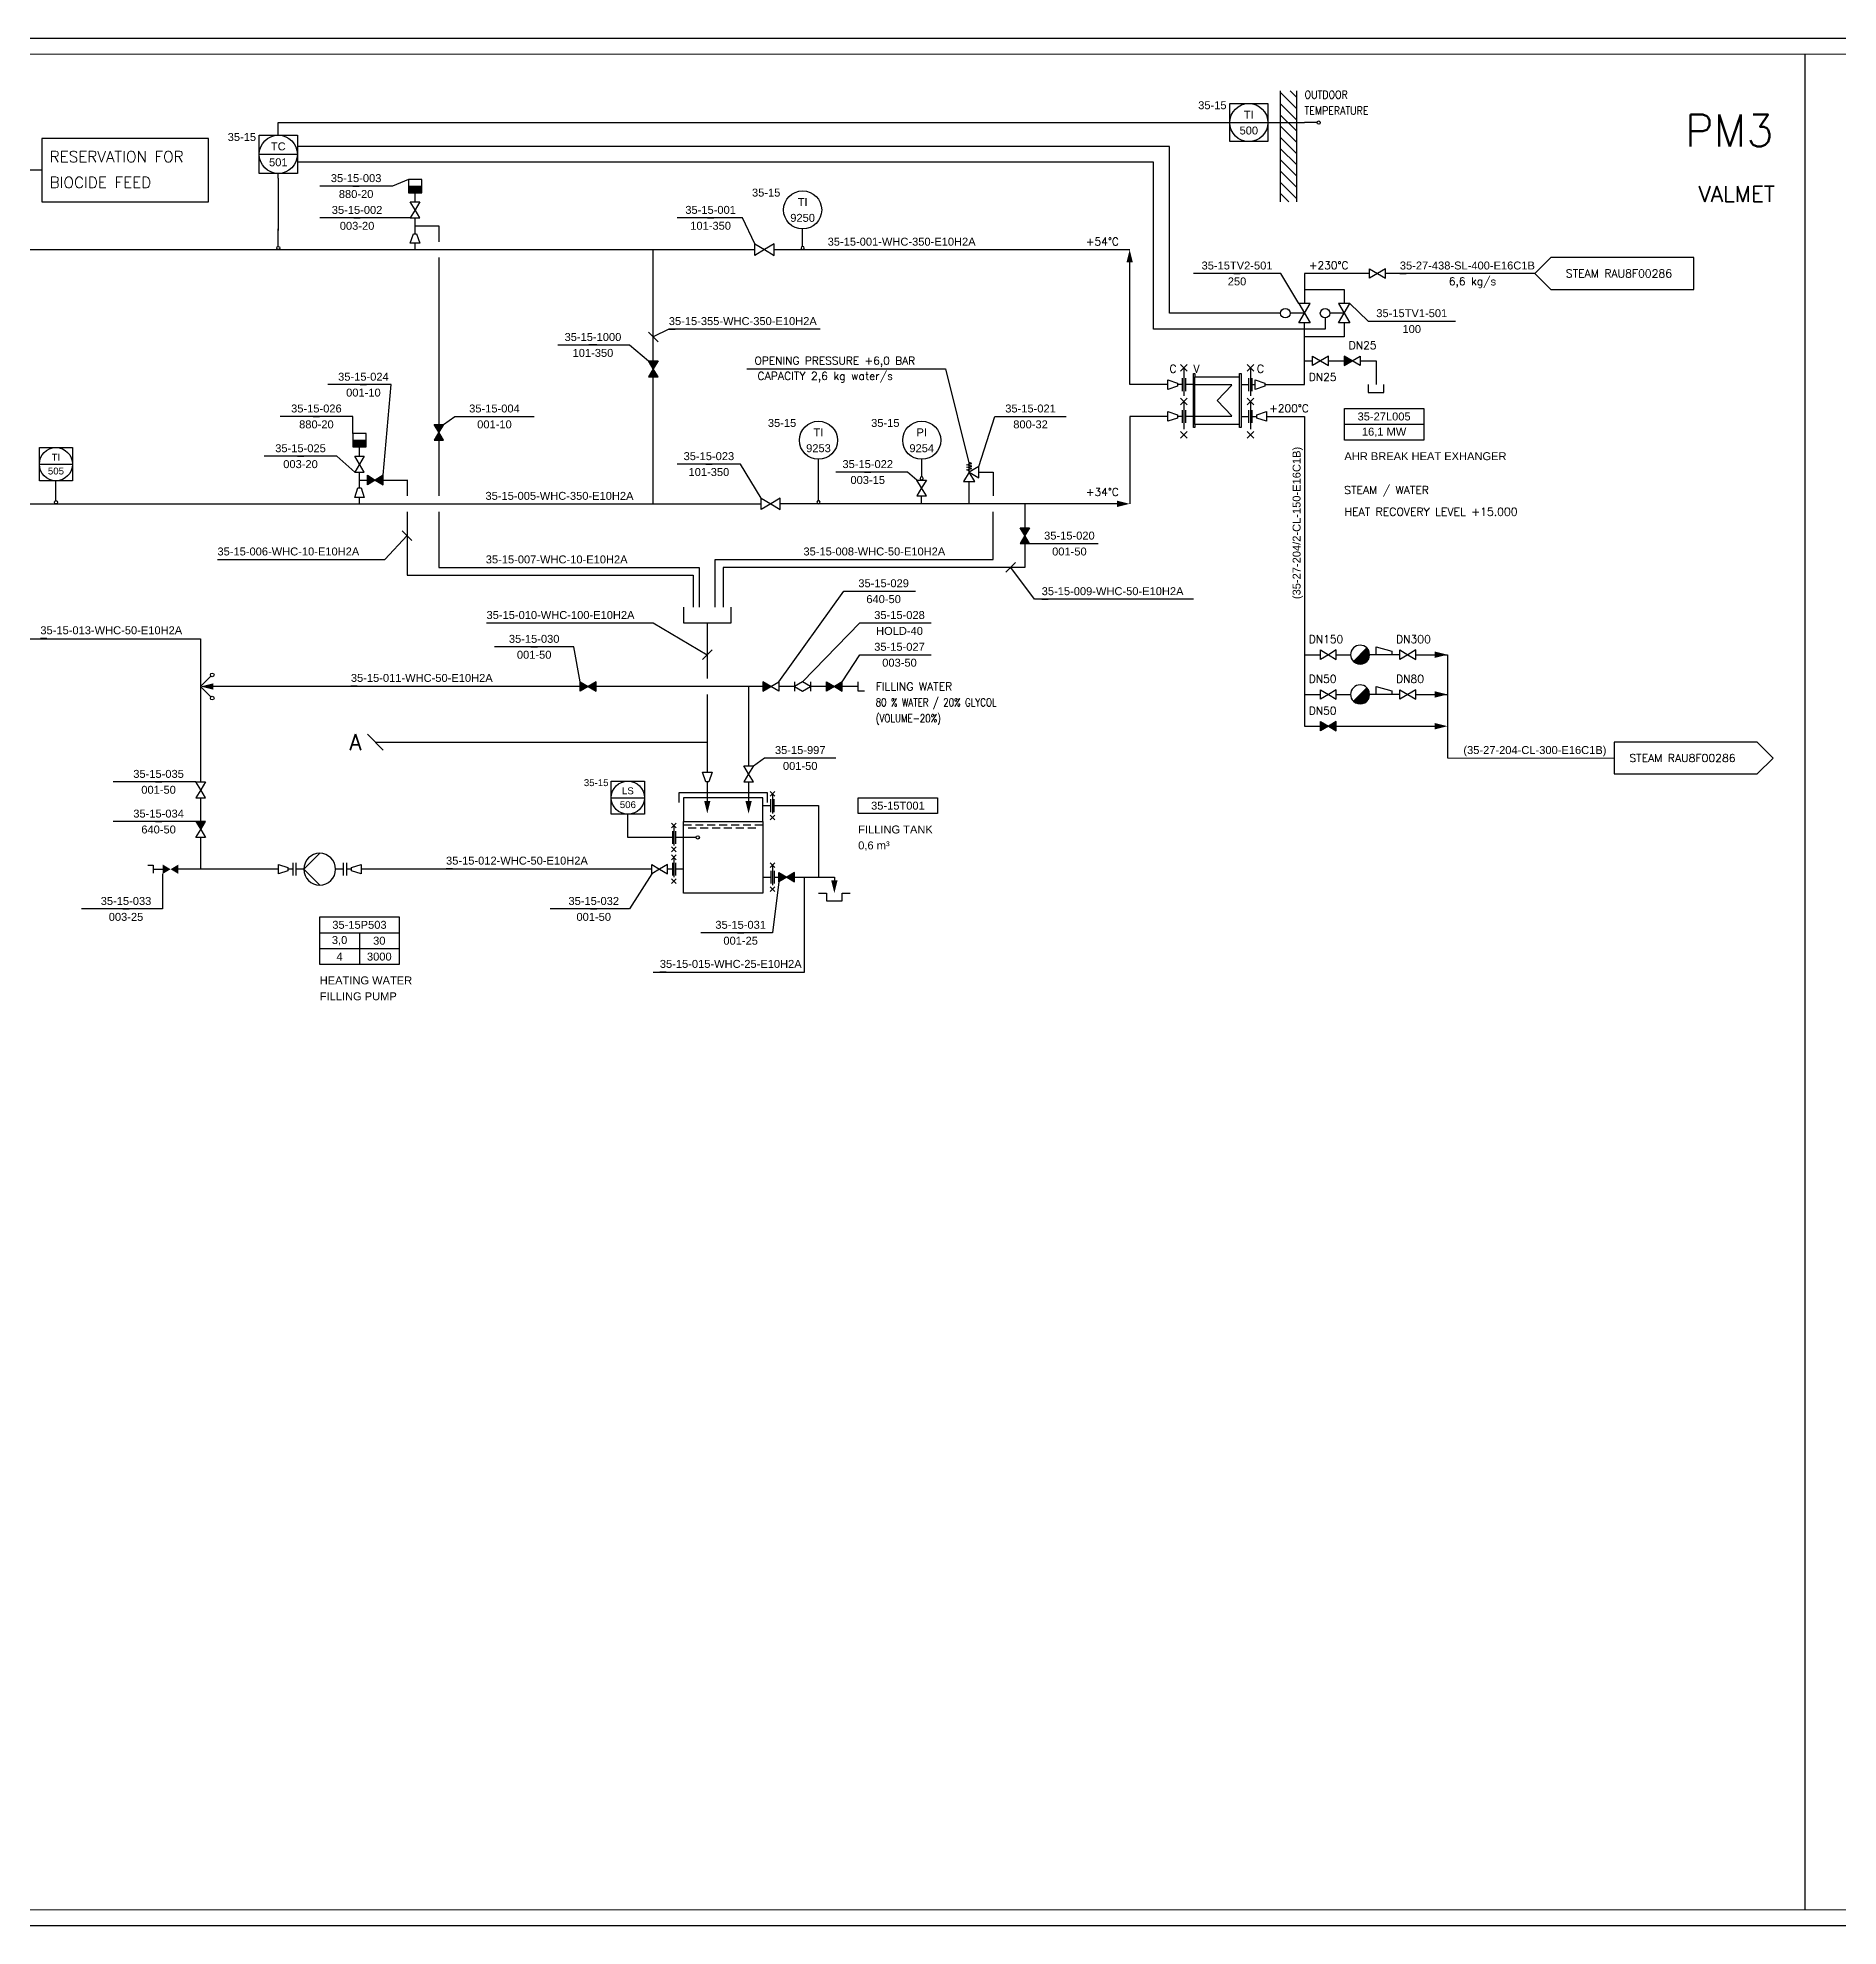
# Model space of a CAD drawing. Header units: millimetres. Extents: x 278 to 9444, y -5 to 599.
# Drawn here: x 8251 to 8818, y 0 to 594 of the extents above; entities that cross this region are included whole.
import ezdxf
from ezdxf.enums import TextEntityAlignment as Align

# ---------------------------------------------------------------- set-up
doc = ezdxf.new("R2010")
doc.units = ezdxf.units.MM
doc.header["$LTSCALE"] = 10
doc.header["$MEASUREMENT"] = 0
for name, pattern in [('CENTER', [2, 1.25, -0.25, 0.25, -0.25]), ('DASHDOT', [1, 0.5, -0.25, 0, -0.25]), ('DASHEDX2', [1.5, 1, -0.5])]:
    doc.linetypes.add(name, pattern=pattern)
for name, color, linetype in [('P-A-SHEET', 3, 'Continuous'), ('P-CHEM_PURE_WATER', 70, 'Continuous'), ('P-COND', 4, 'Continuous'), ('P-CVPOS', 7, 'Continuous'), ('P-DELIVERY_LIMIT', 1, 'DASHDOT'), ('P-EQUIPMENT_POS', 7, 'Continuous'), ('P-EQUIPMENTS', 7, 'Continuous'), ('P-FITTINGS', 7, 'Continuous'), ('P-HEATING_WATER', 3, 'Continuous'), ('P-INSTRPOS', 7, 'Continuous'), ('P-INSTRPOS_TEXTS', 7, 'Continuous'), ('P-INSTRU', 7, 'Continuous'), ('P-LINEPOS', 7, 'Continuous'), ('P-OTHER', 7, 'Continuous'), ('P-PUMP_POS', 7, 'Continuous'), ('P-PUMPS', 7, 'Continuous'), ('P-STEAM1', 6, 'Continuous'), ('P-SYMB', 7, 'Continuous'), ('P-TANK_POS', 7, 'Continuous'), ('P-TEXT', 7, 'Continuous'), ('P-VALVEPOS', 7, 'Continuous'), ('P-VENTS', 7, 'Continuous'), ('P-WARM_WATER', 221, 'Continuous')]:
    doc.layers.add(name, color=color, linetype=linetype)
doc.styles.add('ARIAL', font='arial.ttf')
doc.styles.add('ROMANS', font='ROMANS.SHX')

# ---------------------------------------------------------------- blocks, each defined once
blk = doc.blocks.new('PPI_0900A')
at = {"color": 0, "linetype": 'ByBlock'}
blk.add_line((-1, 0), (1, 0), dxfattribs=at)
blk = doc.blocks.new('PPI_1100A')
at = {"color": 0, "linetype": 'ByBlock'}
blk.add_line((0, 0), (2, 0), dxfattribs=at)
blk = doc.blocks.new('P7A1106')
at = {"color": 0, "linetype": 'ByBlock'}
for p, q in [((3, 1.8), (0, 0)), ((3, -1.8), (3, 1.8)), ((0, 0), (3, -1.8))]:
    blk.add_line(p, q, dxfattribs=at)
blk.add_lwpolyline([(-3, 1.8), (0, 0), (-3, -1.8)], close=True, dxfattribs=at)
blk.add_solid([(3, 1.8), (0, 0), (3, -1.8)], dxfattribs=at)
blk = doc.blocks.new('P7A1212')
at = {"color": 0, "linetype": 'ByBlock'}
for p, q in [((0, -1.5), (0, 1.5)), ((2, -1.5), (0, -1.5))]:
    blk.add_line(p, q, dxfattribs=at)
blk = doc.blocks.new('P7A1105')
at = {"color": 0, "linetype": 'ByBlock'}
for points in [[(-3, 1.8), (-3, -1.8), (0, 0)], [(0, 0), (3, 1.8), (3, -1.8)]]:
    blk.add_solid(points, dxfattribs=at)
blk = doc.blocks.new('P7A1100')
at = {"color": 0, "linetype": 'ByBlock'}
for points in [[(-3, -1.8), (-3, 1.8), (0, 0)], [(3, -1.8), (3, 1.8), (0, 0)]]:
    blk.add_lwpolyline(points, close=True, dxfattribs=at)
blk = doc.blocks.new('PPI_0700A-25')
at = {"color": 0, "linetype": 'ByBlock'}
for p, q in [((0, 0), (25, 0)), ((0, -5), (0, 0)), ((25, 0), (25, -5)), ((25, -5), (0, -5))]:
    blk.add_line(p, q, dxfattribs=at)
blk = doc.blocks.new('P7A1325')
at = {"color": 0, "linetype": 'ByBlock'}
for p, q in [((-9, -1.5), (-6, 1.5)), ((-9, 1.5), (-6, -1.5)), ((6, -1.5), (9, 1.5)), ((6, 1.5), (9, -1.5))]:
    blk.add_line(p, q, dxfattribs=at)
at = {"color": 0, "linetype": 'CENTER'}
blk.add_line((-7.5, 0), (7.5, 0), dxfattribs=at)
blk = doc.blocks.new('P7A1215')
at = {"color": 0, "linetype": 'ByBlock'}
for p, q in [((0, 2), (0, -2)), ((1, 2), (1, -2))]:
    blk.add_line(p, q, dxfattribs=at)
blk = doc.blocks.new('P7A0011')
at = {"color": 0, "linetype": 'ByBlock'}
for p, q in [((-7, 7.5), (-7, -7.5)), ((7, 7.5), (7, -7.5)), ((4.62, 5), (-7.5, 5)), ((0, 0), (4.62, 4.84)), ((4.62, -4.84), (0, 0)), ((-7.5, -5), (4.62, -5))]:
    blk.add_line(p, q, dxfattribs=at)
blk.add_lwpolyline([(7.5, -8.5), (7.5, 8.5), (7, 8.5), (7, 7.5), (-7, 7.5), (-7, 8.5), (-7.5, 8.5), (-7.5, -8.5), (-7, -8.5), (-7, -7.5), (7, -7.5), (7, -8.5)], close=True, dxfattribs=at)
blk = doc.blocks.new('P7A0111')
at = {"color": 0, "linetype": 'ByBlock'}
for p, q in [((25, 30), (0, 30)), ((0, 30), (0, 22.5)), ((25, 22.5), (25, 30)), ((0, 22.5), (25, 22.5)), ((0, 0), (0, 22.5)), ((25, 22.5), (25, 0)), ((25, 0), (0, 0))]:
    blk.add_line(p, q, dxfattribs=at)
at = {"color": 0, "linetype": 'DASHEDX2', "ltscale": 0.25}
for points in [[(0, 21.5), (25, 21.5)], [(1.5, 20.5), (23.5, 20.5)]]:
    blk.add_lwpolyline(points, dxfattribs=at)
blk = doc.blocks.new('P7A1214')
at = {"color": 0, "linetype": 'ByBlock'}
for p, q in [((-1, 2), (-1, -2)), ((0, 2), (0, -2))]:
    blk.add_line(p, q, dxfattribs=at)
blk = doc.blocks.new('PR2204B')
h = blk.add_hatch(color=0)
h.paths.add_polyline_path([(-3, -1.8), (-3, 1.8), (0, 0)])
h.paths.add_polyline_path([(3, -1.8), (3, 1.8), (0, 0)])
at = {"color": 0, "linetype": 'ByBlock'}
for points in [[(-3, -1.8), (-3, 1.8), (0, 0)], [(3, -1.8), (3, 1.8), (0, 0)]]:
    blk.add_lwpolyline(points, close=True, dxfattribs=at)
blk = doc.blocks.new('P7A1333')
at = {"color": 0, "linetype": 'ByBlock'}
for p, q in [((-5, 0), (-2.5, 0)), ((-2.5, 0), (-2.5, -2.5)), ((2.5, -2.5), (2.5, 0)), ((2.5, 0), (5, 0)), ((-2.5, -2.5), (2.5, -2.5))]:
    blk.add_line(p, q, dxfattribs=at)
blk = doc.blocks.new('P7A1305')
at = {"color": 0, "linetype": 'ByBlock'}
blk.add_solid([(-4, -1), (-4, 1), (0, 0)], dxfattribs=at)
blk = doc.blocks.new('P7A1210')
at = {"color": 0, "linetype": 'ByBlock'}
blk.add_lwpolyline([(-3, 1.5), (-3, -1.5), (0, -0.5), (0, 0.5)], close=True, dxfattribs=at)
blk = doc.blocks.new('P7A0200')
at = {"color": 0, "linetype": 'ByBlock'}
for p, q in [((0, 5), (5, 0)), ((5, 0), (0, -5))]:
    blk.add_line(p, q, dxfattribs=at)
blk.add_lwpolyline([(0, -5, 1), (0, 5, 1)], format="xyb", close=True, dxfattribs=at)
blk = doc.blocks.new('PR22095')
h = blk.add_hatch(color=0)
h.paths.add_polyline_path([(-3, -1.8), (-3, 1.8), (0, 0)])
h.paths.add_polyline_path([(3, -1.8), (3, 1.8), (0, 0)])
at = {"color": 0, "linetype": 'ByBlock'}
for points in [[(-3, -1.8), (-3, 1.8), (0, 0)], [(3, -1.8), (3, 1.8), (0, 0)]]:
    blk.add_lwpolyline(points, close=True, dxfattribs=at)
blk = doc.blocks.new('P7A1188')
at = {"color": 0, "linetype": 'ByBlock'}
for p, q in [((-3, 1.8), (-3, -1.8)), ((3, 1.8), (3, -1.8))]:
    blk.add_line(p, q, dxfattribs=at)
blk.add_lwpolyline([(0, -1.8), (3, 0), (0, 1.8), (-3, 0)], close=True, dxfattribs=at)
blk = doc.blocks.new('PR220E7')
h = blk.add_hatch(color=0)
h.paths.add_polyline_path([(-3, -1.8), (-3, 1.8), (0, 0)])
h.paths.add_polyline_path([(3, -1.8), (3, 1.8), (0, 0)])
at = {"color": 0, "linetype": 'ByBlock'}
for points in [[(-3, -1.8), (-3, 1.8), (0, 0)], [(3, -1.8), (3, 1.8), (0, 0)]]:
    blk.add_lwpolyline(points, close=True, dxfattribs=at)
blk = doc.blocks.new('P7A1330')
at = {"color": 0, "linetype": 'ByBlock'}
for q in [(-3.25, 3.25), (3.25, 3.25)]:
    blk.add_line((0, 0), q, dxfattribs=at)
for centre, start, end in [((-3.66, 3.66), 90, 270), ((-3.66, 3.66), 270, 90), ((3.66, 3.66), 90, 270), ((3.66, 3.66), 270, 90)]:
    blk.add_arc(centre, 0.575, start, end, dxfattribs=at)
blk = doc.blocks.new('PPI_1200A')
at = {"color": 0, "linetype": 'ByBlock'}
blk.add_circle((0, 0), 6, dxfattribs=at)
blk = doc.blocks.new('PRO04AC')
h = blk.add_hatch(color=0)
h.paths.add_polyline_path([(-3, -1.8), (-3, 1.8), (0, 0)])
h.paths.add_polyline_path([(3, -1.8), (3, 1.8), (0, 0)])
at = {"color": 0, "linetype": 'ByBlock'}
for points in [[(-3, -1.8), (-3, 1.8), (0, 0)], [(3, -1.8), (3, 1.8), (0, 0)]]:
    blk.add_lwpolyline(points, close=True, dxfattribs=at)
blk = doc.blocks.new('P7A1208')
at = {"color": 0, "linetype": 'ByBlock'}
for p, q in [((-3, 0), (-3, -3)), ((3, -3), (3, 0)), ((-3, -3), (3, -3))]:
    blk.add_line(p, q, dxfattribs=at)
blk.add_lwpolyline([(3, 3), (-3, 3), (-3, 0), (3, 0)], close=True, dxfattribs=at)
blk.add_solid([(-3, 0), (3, 0), (-3, -3), (3, -3)], dxfattribs=at)
blk = doc.blocks.new('PR10FF9')
h = blk.add_hatch(color=0)
h.paths.add_polyline_path([(-3, -1.8), (-3, 1.8), (0, 0)])
h.paths.add_polyline_path([(3, -1.8), (3, 1.8), (0, 0)])
at = {"color": 0, "linetype": 'ByBlock'}
for points in [[(-3, -1.8), (-3, 1.8), (0, 0)], [(3, -1.8), (3, 1.8), (0, 0)]]:
    blk.add_lwpolyline(points, close=True, dxfattribs=at)
blk = doc.blocks.new('PPI_1204A')
at = {"color": 0, "linetype": 'ByBlock'}
for p, q in [((-6, -6), (-6, 6)), ((-6, 6), (6, 6)), ((6, 6), (6, -6)), ((-6, 0), (6, 0)), ((6, -6), (-6, -6))]:
    blk.add_line(p, q, dxfattribs=at)
blk.add_circle((0, 0), 6, dxfattribs=at)
blk = doc.blocks.new('P7A1341')
at = {"color": 0, "linetype": 'ByBlock'}
for p, q in [((-17.5, 5), (17.5, 5)), ((-17.5, 2.97), (-15.47, 5)), ((17.5, 0), (-17.5, 0)), ((-16.94, 0), (-11.94, 5)), ((-13.4, 0), (-8.4, 5)), ((-9.87, 0), (-4.87, 5)), ((-6.33, 0), (-1.33, 5)), ((-2.79, 0), (2.21, 5)), ((0.74, 0), (5.74, 5)), ((4.28, 0), (9.28, 5)), ((7.81, 0), (12.81, 5)), ((11.35, 0), (16.35, 5)), ((14.88, 0), (17.5, 2.62))]:
    blk.add_line(p, q, dxfattribs=at)
blk = doc.blocks.new('PR1B57A')
h = blk.add_hatch(color=0)
h.paths.add_polyline_path([(-3, -1.8), (-3, 1.8), (0, 0)])
h.paths.add_polyline_path([(3, -1.8), (3, 1.8), (0, 0)])
at = {"color": 0, "linetype": 'ByBlock'}
for points in [[(-3, -1.8), (-3, 1.8), (0, 0)], [(3, -1.8), (3, 1.8), (0, 0)]]:
    blk.add_lwpolyline(points, close=True, dxfattribs=at)
blk = doc.blocks.new('PPI_0400A-25')
at = {"color": 0, "linetype": 'ByBlock'}
for p, q in [((0, 0), (25, 0)), ((0, -5), (0, 0)), ((25, 0), (25, -5)), ((25, -5), (0, -5)), ((0, -10), (0, -5)), ((25, -5), (25, -10)), ((25, -10), (0, -10))]:
    blk.add_line(p, q, dxfattribs=at)
blk = doc.blocks.new('P7A1A16')
at = {"color": 0, "linetype": 'ByBlock'}
for p, q in [((-0.8, 2.3), (0.8, 2.7)), ((0.8, 1.9), (-0.8, 2.3)), ((-0.8, 1.5), (0.8, 1.9)), ((0.8, 1.1), (-0.8, 1.5)), ((-0.8, 0.7), (0.8, 1.1)), ((0, 0.4), (-0.8, 0.7)), ((0, 0), (0, 3)), ((0.8, 2.7), (0, 3))]:
    blk.add_line(p, q, dxfattribs=at)
for points in [[(0, 0), (3, -1.8), (3, 1.8)], [(-1.8, -3), (1.8, -3), (0, 0)]]:
    blk.add_lwpolyline(points, close=True, dxfattribs=at)
blk = doc.blocks.new('CV1B2FB')
at = {"color": 0, "linetype": 'Continuous'}
blk.add_lwpolyline([(-1.5, 6, -1), (1.5, 6, -1), (-1.5, 6)], format="xyb", close=True, dxfattribs=at)
at = {"color": 0, "linetype": 'ByBlock'}
for points in [[(-3, -1.8), (-3, 1.8), (0, 0)], [(3, -1.8), (3, 1.8), (0, 0)]]:
    blk.add_lwpolyline(points, close=True, dxfattribs=at)
at = {"color": 0, "linetype": 'Continuous'}
blk.add_lwpolyline([(0, 0), (0, 4.5)], dxfattribs=at)
blk = doc.blocks.new('PPL-3-V-10-K-45')
at = {"color": 0, "linetype": 'ByBlock'}
blk.add_lwpolyline([(-50, 5), (-5, 5), (0, 0), (-5, -5), (-50, -5)], close=True, dxfattribs=at)
blk = doc.blocks.new('PPL-3-O-10-A-45')
at = {"color": 0, "linetype": 'ByBlock'}
blk.add_lwpolyline([(0, -5), (-45, -5), (-50, 0), (-45, 5), (0, 5)], close=True, dxfattribs=at)
blk = doc.blocks.new('PPI_1000A')
at = {"color": 0, "linetype": 'ByBlock'}
blk.add_line((-1, 0), (1, 0), dxfattribs=at)
blk = doc.blocks.new('P7A1207')
at = {"linetype": 'Continuous'}
h = blk.add_hatch(color=0, dxfattribs=at)
edge = h.paths.add_edge_path()
edge.add_arc((0, 0), 3, 225, 405)
edge.add_line((2.12, 2.12), (-2.12, -2.12))
at = {"color": 0, "linetype": 'Continuous'}
blk.add_lwpolyline([(-2.12, -2.12, 1), (2.12, 2.12)], format="xyb", close=True, dxfattribs=at)
at = {"color": 0, "linetype": 'ByBlock'}
blk.add_arc((0, 0), 3, 45, 225, dxfattribs=at)
blk = doc.blocks.new('PRR8616')
h = blk.add_hatch(color=0)
h.dxf.hatch_style = 1
h.paths.add_polyline_path([(-3, -1.8), (-3, 1.8), (0, 0)])
h.paths.add_polyline_path([(3, -1.8), (3, 1.8), (0, 0)])
at = {"layer": 'P-VENTS', "color": 0, "linetype": 'Continuous'}
for points in [[(-3, -1.8), (-3, 1.8), (0, 0)], [(3, -1.8), (3, 1.8), (0, 0)]]:
    blk.add_lwpolyline(points, close=True, dxfattribs=at)
blk = doc.blocks.new('PPI_0101B')
at = {"color": 0, "linetype": 'ByBlock'}
blk.add_line((0, 1), (0, 5), dxfattribs=at)
blk.add_circle((0, 0.5), 0.5, dxfattribs=at)
blk = doc.blocks.new('PPI_0521A-25')
at = {"color": 0, "linetype": 'ByBlock'}
for p, q in [((0, 0), (25, 0)), ((0, -15), (0, 0)), ((25, 0), (25, -15)), ((0, -5), (25, -5)), ((12.5, -5), (12.5, -15)), ((0, -10), (25, -10)), ((25, -15), (0, -15))]:
    blk.add_line(p, q, dxfattribs=at)
blk = doc.blocks.new('P7A1304')
at = {"color": 0, "linetype": 'ByBlock'}
blk.add_line((1.5, 1.5), (-1.5, -1.5), dxfattribs=at)

msp = doc.modelspace()

# ---------------------------------------------------------------- linework, layer by layer
at = {"layer": 'P-A-SHEET', "color": 7, "const_width": 0.35}
for points in [[(282.5, 0), (9438.5, 0), (9438.5, 594), (282.5, 594)], [(287.5, 5), (9433.5, 5), (9433.5, 589), (287.5, 589)]]:
    msp.add_lwpolyline(points, close=True, dxfattribs=at)
at = {"layer": 'P-CHEM_PURE_WATER'}
for points in [[(8422, 390), (8306.5, 390)], [(8479.5, 390), (8427, 390)], [(8489.5, 390), (8484.5, 390)], [(8499.5, 390), (8494.5, 390)], [(8509.5, 390), (8504.5, 390)]]:
    msp.add_lwpolyline(points, dxfattribs=at)
at = {"layer": 'P-COND'}
for points in [[(8630, 475), (8632.5, 475)], [(8633.5, 475), (8635, 475)], [(8638, 475), (8650, 475), (8650, 377.5)], [(8650, 400), (8655, 400)], [(8660, 400), (8664.5, 400)], [(8680, 400), (8670.5, 400)], [(8685, 400), (8695, 400)], [(8695, 400), (8695, 367.5)], [(8650, 387.5), (8655, 387.5)], [(8660, 387.5), (8664.5, 387.5)], [(8680, 387.5), (8670.5, 387.5)], [(8685, 387.5), (8695, 387.5)], [(8650, 377.5), (8655, 377.5)], [(8660, 377.5), (8692.5, 377.5)], [(8695, 367.5), (8747.5, 367.49)]]:
    msp.add_lwpolyline(points, dxfattribs=at)
at = {"layer": 'P-CVPOS', "elevation": 0}
for points in [[(8648.16, 510.49), (8642.5, 520), (8615, 520)], [(8664.26, 510.49), (8670, 505), (8697.5, 505)]]:
    msp.add_lwpolyline(points, dxfattribs=at)
at = {"layer": 'P-HEATING_WATER'}
for points in [[(8252.5, 552.5), (8240, 552.5), (8240, 542.5)], [(8370, 542.49), (8370, 545.39)], [(8370, 532.49), (8370, 537.49)], [(8370, 534.99), (8377.5, 535), (8377.5, 530)], [(8370, 527.49), (8370, 529.49)], [(8199.46, 527.49), (8477, 527.5)], [(8377.5, 525), (8377.5, 472.5)], [(8445, 492.5), (8445, 527.5)], [(8483, 527.5), (8594.96, 527.49)], [(8595, 527.49), (8595, 527.49)], [(8607, 485), (8595, 485), (8595, 523.49)], [(8445, 447.5), (8445, 487.5)], [(8611.5, 485), (8610, 485)], [(8615, 485), (8612.5, 485)], [(8607, 475), (8595, 475), (8595, 447.49)], [(8611.5, 475), (8610, 475)], [(8615, 475), (8612.5, 475)], [(8352.5, 462.49), (8352.5, 465.39)], [(8377.5, 467.5), (8377.5, 450)], [(8352.5, 454.99), (8352.5, 457.49)], [(8352.5, 454.99), (8355, 454.99)], [(8352.5, 452.5), (8352.5, 454.99)], [(8360, 454.99), (8367.5, 454.99)], [(8367.5, 455), (8367.5, 449.99)], [(8544.46, 447.49), (8544.46, 454.49)], [(8547.46, 457.49), (8551.96, 457.49), (8551.96, 449.99)], [(7957.5, 357.5), (7995, 357.5), (7995, 447.5), (8087, 447.5), (7994.96, 447.49), (8478.96, 447.49)], [(8352.5, 447.49), (8352.5, 449.5)], [(8519.46, 447.49), (8484.96, 447.49)], [(8590.96, 447.49), (8519.46, 447.49)], [(8529.46, 447.49), (8529.46, 449.99)], [(8561.96, 447.49), (8561.96, 439.99)], [(8235, 444.99), (8235, 405), (8302.5, 405), (8302.5, 360)], [(8367.5, 444.99), (8367.5, 425), (8457.5, 425), (8457.5, 415)], [(8464.5, 415), (8464.5, 430), (8552, 430), (8552, 445)], [(8561.96, 434.99), (8561.96, 427.49), (8466.96, 427.49), (8466.96, 414.99)], [(8462, 410), (8462, 405), (8462, 405), (8462, 392.5)], [(8462, 387.5), (8462, 363)], [(8475, 390), (8475, 365)], [(8357.5, 372.5), (8462, 372.5)], [(8462, 360), (8462, 354)], [(8475, 360), (8475, 354)], [(8302.54, 347.5), (8302.54, 355)], [(8479.5, 352.5), (8482, 352.5)], [(8483, 352.5), (8497, 352.5), (8497, 330)], [(8327, 332.5), (8302.54, 332.5), (8302.54, 342.5)], [(8287.54, 332.5), (8290.54, 332.5)], [(8302.54, 332.5), (8295.54, 332.5)], [(8331.5, 332.5), (8330, 332.5)], [(8335, 332.5), (8332.5, 332.5)], [(8347.5, 332.5), (8345, 332.5)], [(8350, 332.5), (8348.5, 332.5)], [(8444.5, 332.5), (8353, 332.5)], [(8451, 332.5), (8449.5, 332.5)], [(8454.5, 332.5), (8452, 332.5)], [(8479.5, 330), (8482, 330)], [(8483, 330), (8484.5, 330)], [(8489.5, 330), (8502, 330)], [(8502, 330), (8502, 329)]]:
    msp.add_lwpolyline(points, dxfattribs=at)
at = {"layer": 'P-HEATING_WATER', "elevation": 0}
msp.add_lwpolyline([(8377.5, 445), (8377.5, 427.49), (8459.46, 427.49), (8459.46, 414.99)], dxfattribs=at)
at = {"layer": 'P-HEATING_WATER', "color": 7, "elevation": 0}
msp.add_lwpolyline([(8454.46, 414.99), (8454.46, 409.99), (8469.46, 409.99), (8469.46, 414.99)], dxfattribs=at)
at = {"layer": 'P-INSTRPOS', "elevation": 0}
msp.add_lwpolyline([(8326.96, 563.49), (8326.96, 567.5), (8332.96, 567.49)], dxfattribs=at)
at = {"layer": 'P-INSTRU'}
for points in [[(8332.96, 567.49), (8626.46, 567.49)], [(8638.46, 567.49), (8649.96, 567.49)], [(8642.46, 507.49), (8607.46, 507.49), (8607.46, 559.99), (8332.96, 559.99)], [(8656.46, 502.5), (8655, 502.5), (8602.5, 502.5), (8602.5, 555), (8332.96, 555)], [(8492, 532.5), (8492, 534)], [(8497, 452.5), (8497, 461.5)], [(8529.5, 460), (8529.5, 461.5)], [(8451, 342.5), (8437, 342.5), (8437, 349.78)], [(8454.5, 342.5), (8452, 342.5)]]:
    msp.add_lwpolyline(points, dxfattribs=at)
at = {"layer": 'P-INSTRU', "elevation": 0}
for points in [[(8326.96, 549.99), (8326.96, 551.49)], [(8326.96, 549.99), (8326.96, 533.49)], [(8326.96, 532.49), (8326.96, 533.99)], [(8256.96, 449.99), (8256.96, 454.77)]]:
    msp.add_lwpolyline(points, dxfattribs=at)
at = {"layer": 'P-LINEPOS'}
msp.add_lwpolyline([(8492.5, 330), (8492.5, 300), (8445, 300)], dxfattribs=at)
at = {"layer": 'P-OTHER'}
for p, q in [((8807.5, 589), (8807.5, 5)), ((8360, 370), (8355, 375))]:
    msp.add_line(p, q, dxfattribs=at)
msp.add_lwpolyline([(8305, 562.5), (8252.5, 562.5), (8252.5, 542.5), (8305, 542.5)], close=True, dxfattribs=at)
at = {"layer": 'P-OTHER', "elevation": 0}
msp.add_lwpolyline([(8656.46, 505.99), (8656.46, 502.5)], dxfattribs=at)
at = {"layer": 'P-OTHER'}
for points in [[(8497.5, 502.5), (8449.88, 502.5), (8445, 500)], [(8415, 497.5), (8437.5, 497.5), (8443.5, 492.5)], [(8670, 485), (8670, 482.5), (8675, 482.5), (8675, 485)], [(8308.04, 430), (8360.54, 430), (8367.5, 437.5)], [(8615, 417.5), (8565, 417.5), (8557.5, 427.49), (8557.5, 427.49)], [(8392.5, 410), (8445, 410), (8462, 400)], [(8672.5, 400), (8672.5, 402.5), (8677.5, 401.14), (8677.5, 400)], [(8672.5, 387.5), (8672.5, 390), (8677.5, 388.64), (8677.5, 387.5)], [(8481, 353.5), (8481, 356.5), (8453, 356.5), (8453, 353.5)]]:
    msp.add_lwpolyline(points, dxfattribs=at)
at = {"layer": 'P-STEAM1'}
for points in [[(8670.5, 519.99), (8650, 519.99), (8650, 510.49)], [(8722.5, 519.99), (8675.5, 519.99)], [(8650, 515), (8662.5, 515), (8662.5, 510.49)], [(8637.5, 485), (8650, 485), (8650, 490.99), (8649.96, 504.49)], [(8662.5, 504.49), (8662.5, 500), (8650, 500)], [(8650, 492.5), (8652.5, 492.5)], [(8657.5, 492.5), (8662.5, 492.5), (8665, 492.5)], [(8667.5, 492.5), (8672.5, 492.5), (8672.5, 485)], [(8633.5, 485), (8634.5, 485)]]:
    msp.add_lwpolyline(points, dxfattribs=at)
at = {"layer": 'P-SYMB', "elevation": 0}
msp.add_lwpolyline([(8474.46, 489.99), (8536.96, 489.99), (8544.46, 460)], dxfattribs=at)
at = {"layer": 'P-VALVEPOS'}
for points in [[(8367.9, 549.59), (8362.9, 547.5), (8340, 547.5)], [(8368.5, 537.49), (8340, 537.49)], [(8477, 529.3), (8473.04, 537.51), (8452.5, 537.5)], [(8427.25, 497.5), (8424.75, 497.5)], [(8360, 456.49), (8362.5, 485), (8342.5, 485)], [(8350.4, 469.59), (8350.4, 475), (8327.5, 475)], [(8379, 472.5), (8382.5, 475), (8407.5, 475)], [(8351, 457.49), (8345.4, 462.49), (8322.5, 462.49)], [(8484.5, 391.5), (8505, 420), (8527.5, 420)], [(8492, 391.5), (8510, 410), (8532.5, 410)], [(8422, 391.5), (8420, 402.5), (8395, 402.5)], [(8504.5, 391.5), (8510, 400), (8532.5, 400)], [(8476.5, 365), (8480, 367.5), (8502.5, 367.5)], [(8444.5, 331), (8437.5, 320), (8412.5, 320)], [(8484.5, 328.5), (8482.5, 312.5), (8460, 312.5)]]:
    msp.add_lwpolyline(points, dxfattribs=at)
at = {"layer": 'P-VALVEPOS', "elevation": 0}
for points in [[(8547.46, 459.29), (8552.5, 475), (8575, 475)], [(8478.96, 449.29), (8472.5, 460), (8452.5, 460)], [(8527.96, 454.99), (8525, 457.5), (8502.5, 457.5)], [(8563.46, 434.99), (8585, 435)], [(8301.04, 360), (8275, 360)], [(8301.04, 347.5), (8275, 347.5)], [(8290.54, 331), (8290.54, 320), (8265, 320)]]:
    msp.add_lwpolyline(points, dxfattribs=at)
at = {"layer": 'P-WARM_WATER'}
msp.add_lwpolyline([(8630, 485), (8632.5, 485)], dxfattribs=at)

# ---------------------------------------------------------------- block references
at = {"layer": 'P-CVPOS', "color": 140}
for p in [(8628.75, 520), (8683.75, 505)]:
    msp.add_blockref('PPI_1000A', p, dxfattribs=at)
at = {"layer": 'P-DELIVERY_LIMIT'}
for p, xscale, yscale, zscale, rotation in [((8612, 485), -0.6999999999998181, 0.6999999999998181, 0.6999999999998181, 89.99999999999999), ((8633, 485), 0.6999999999998181, 0.6999999999998181, 0.6999999999998181, 270), ((8612, 474.5), -0.6999999999998181, 0.6999999999998181, 0.6999999999998181, 89.99999999999999), ((8633, 474.5), 0.6999999999998181, 0.6999999999998181, 0.6999999999998181, 270), ((8482.5, 352.5), -0.5, 0.5, 0.5, 89.99999999999999), ((8451.5, 342.5), -0.5, 0.5, 0.5, 89.99999999999999), ((8451.5, 332.5), -0.5, 0.5, 0.5, 89.99999999999999), ((8482.5, 330), -0.5, 0.5, 0.5, 89.99999999999999)]:
    msp.add_blockref('P7A1325', p, dxfattribs=dict(at, xscale=xscale, yscale=yscale, zscale=zscale, rotation=rotation))
at = {"layer": 'P-EQUIPMENT_POS', "color": 140}
msp.add_blockref('PPI_0400A-25', (8662.54, 477.49, 0), dxfattribs=at)
at = {"layer": 'P-EQUIPMENTS', "xscale": -1, "rotation": 180}
msp.add_blockref('P7A0011', (8622.5, 480), dxfattribs=at)
at = {"layer": 'P-EQUIPMENTS'}
msp.add_blockref('P7A0111', (8454.5, 325), dxfattribs=at)
at = {"layer": 'P-FITTINGS', "xscale": -1}
for p, rotation in [((8370, 532.49), 270), ((8610, 485), 180), ((8637.5, 485), 180), ((8610, 475), 180), ((8352.5, 452.5), 270)]:
    msp.add_blockref('P7A1210', p, dxfattribs=dict(at, rotation=rotation))
msp.add_blockref('P7A1210', (8635, 475), dxfattribs=at)
at = {"layer": 'P-FITTINGS'}
for p in [(8667.5, 400), (8667.5, 387.5)]:
    msp.add_blockref('P7A1207', p, dxfattribs=at)
at = {"layer": 'P-INSTRPOS', "color": 140}
for name, p in [('PPI_1204A', (8632.46, 567.49, 0)), ('PPI_1204A', (8326.96, 557.49, 0)), ('PPI_1200A', (8492, 540)), ('PPI_1200A', (8497, 467.5)), ('PPI_1200A', (8529.5, 467.5))]:
    msp.add_blockref(name, p, dxfattribs=at)
at = {"layer": 'P-INSTRPOS', "color": 140, "xscale": 0.87, "yscale": 0.87, "zscale": 0.87}
for p in [(8256.96, 459.99, 0), (8437, 355)]:
    msp.add_blockref('PPI_1204A', p, dxfattribs=at)
at = {"layer": 'P-INSTRU', "color": 140, "rotation": 90.00000000000001}
for p in [(8654.96, 567.49, 0), (8459.5, 342.5)]:
    msp.add_blockref('PPI_0101B', p, dxfattribs=at)
at = {"layer": 'P-INSTRU', "color": 140}
for p in [(8326.96, 527.49, 0), (8256.96, 447.49, 0)]:
    msp.add_blockref('PPI_0101B', p, dxfattribs=at)
at = {"layer": 'P-INSTRU', "color": 140, "xscale": -1}
for p in [(8492, 527.5), (8529.5, 455), (8497, 447.5)]:
    msp.add_blockref('PPI_0101B', p, dxfattribs=at)
at = {"layer": 'P-LINEPOS', "color": 140}
for p in [(8499.88, 527.5), (8680, 520), (8449.88, 502.5), (8392.18, 447.5), (8307.8, 430), (8492.26, 430), (8392.26, 427.5), (8567.26, 417.5), (8252.06, 405.2), (8392.5, 410), (8349.8, 390.2), (8379.76, 332.7), (8447.06, 300.2)]:
    msp.add_blockref('PPI_1100A', p, dxfattribs=at)
at = {"layer": 'P-PUMP_POS', "color": 140}
msp.add_blockref('PPI_0521A-25', (8340, 317.5), dxfattribs=at)
at = {"layer": 'P-PUMPS', "rotation": 180}
msp.add_blockref('P7A0200', (8340, 332.5), dxfattribs=at)
at = {"layer": 'P-SYMB'}
for name, p, rotation in [('P7A1341', (8642.46, 559.99, 0), 270), ('P7A1305', (8594.96, 527.49, 0), 90.00000000000001), ('P7A1304', (8445, 500), 270), ('P7A1304', (8367.5, 437.5), 270), ('P7A1305', (8462, 350), 270), ('P7A1305', (8475, 350), 270), ('P7A1214', (8482, 352.5), 180), ('P7A1305', (8502, 325), 270)]:
    msp.add_blockref(name, p, dxfattribs=dict(at, rotation=rotation))
at = {"layer": 'P-SYMB', "xscale": 0.6999999999998181, "yscale": 0.6999999999998181, "zscale": 0.6999999999998181}
for p in [(8370, 547.49), (8352.5, 467.49)]:
    msp.add_blockref('P7A1208', p, dxfattribs=at)
at = {"layer": 'P-SYMB', "xscale": -1}
for name, p in [('PPL-3-V-10-K-45', (8722.5, 519.99)), ('P7A1215', (8612.5, 485)), ('P7A1215', (8612.5, 475)), ('P7A1305', (8302.5, 390)), ('PPL-3-O-10-A-45', (8747.5, 367.49)), ('P7A1215', (8332.5, 332.5)), ('P7A1210', (8350, 332.5))]:
    msp.add_blockref(name, p, dxfattribs=at)
for name, p, rotation in [('P7A1215', (8632.5, 485), 180), ('P7A1215', (8632.5, 475), 180), ('P7A1330', (8302.5, 390), 270), ('P7A1210', (8462, 360), 89.99999999999999), ('P7A1210', (8330, 332.5), 180), ('P7A1215', (8347.5, 332.5), 180)]:
    msp.add_blockref(name, p, dxfattribs=dict(at, rotation=rotation))
at = {"layer": 'P-SYMB'}
for name, p in [('P7A1305', (8594.96, 447.49, 0)), ('P7A1304', (8557.5, 427.5)), ('P7A1304', (8462, 400)), ('P7A1305', (8695, 400)), ('P7A1212', (8509.5, 390)), ('P7A1305', (8695, 387.5)), ('P7A1305', (8695, 377.5)), ('P7A1214', (8452, 342.5)), ('P7A1214', (8452, 332.5)), ('P7A1215', (8482, 330)), ('P7A1333', (8502, 325))]:
    msp.add_blockref(name, p, dxfattribs=at)
at = {"layer": 'P-SYMB', "xscale": 0.8333333333330302, "yscale": 0.8333333333330302, "zscale": 0.8333333333330302, "rotation": 180}
msp.add_blockref('P7A1212', (8287.54, 332.5, 0), dxfattribs=at)
at = {"layer": 'P-TANK_POS', "color": 140}
msp.add_blockref('PPI_0700A-25', (8509.5, 355), dxfattribs=at)
at = {"layer": 'P-VALVEPOS', "color": 140}
for p in [(8351.45, 547.5), (8351.75, 537.49), (8463.04, 537.51, 0), (8426, 497.5), (8353.75, 485), (8338.95, 475), (8395, 475), (8563.75, 475), (8333.95, 462.49), (8462.5, 460), (8512.5, 457.5), (8575.98, 434.99), (8517.5, 420), (8522.5, 410), (8407.5, 402.5), (8522.5, 400), (8491.25, 367.5), (8289.27, 360), (8289.27, 347.5), (8279.02, 320), (8426.25, 320), (8472.5, 312.5)]:
    msp.add_blockref('PPI_0900A', p, dxfattribs=at)
at = {"layer": 'P-VENTS'}
for name, p, xscale, yscale, zscale, rotation in [('P7A1100', (8370, 539.99), 0.8333333333339397, 0.8333333333339397, 0.8333333333339397, 270), ('P7A1106', (8665, 492.5), 0.8333333333339399, 0.8333333333339399, 0.8333333333339399, 180), ('PRO04AC', (8445, 490), -0.8333333333330302, 0.8333333333330302, 0.8333333333330302, 270), ('PRO04AC', (8377.5, 470), -0.8333333333330302, 0.8333333333330302, 0.8333333333330302, 270), ('P7A1100', (8352.5, 459.99), 0.8333333333339397, 0.8333333333339397, 0.8333333333339397, 270), ('P7A1100', (8529.46, 452.49, 0), 0.8333333333339397, 0.8333333333339397, 0.8333333333339397, 270), ('PR1B57A', (8561.96, 437.49, 0), 0.8333333333339397, 0.8333333333339397, 0.8333333333339397, 270), ('P7A1106', (8482, 390), 0.8333333333330302, 0.8333333333330302, 0.8333333333330302, 180), ('P7A1100', (8475, 362.5), 0.8333333333333334, 0.8333333333333334, 0.8333333333333334, 270), ('P7A1100', (8302.54, 357.5, 0), 0.8333333333330302, 0.8333333333330302, 0.8333333333330302, 270), ('P7A1106', (8302.54, 345, 0), 0.8333333333330302, 0.8333333333330302, 0.8333333333330302, 90.00000000000001), ('P7A1105', (8293.04, 332.5, 0), 0.8333333333330302, 0.8333333333330302, 0.8333333333330302, 180)]:
    msp.add_blockref(name, p, dxfattribs=dict(at, xscale=xscale, yscale=yscale, zscale=zscale, rotation=rotation))
for name, p in [('P7A1100', (8480, 527.5)), ('P7A1A16', (8544.46, 457.49, 0)), ('P7A1100', (8481.96, 447.49, 0))]:
    msp.add_blockref(name, p, dxfattribs=at)
for name, p, xscale, yscale, zscale in [('P7A1100', (8673, 519.99), -0.8333333333330302, 0.8333333333330302, 0.8333333333330302), ('P7A1100', (8655, 492.5), 0.8333333333339399, 0.8333333333339399, 0.8333333333339399), ('PR10FF9', (8357.5, 454.99), 0.8333333333330302, 0.8333333333330302, 0.8333333333330302), ('P7A1100', (8657.5, 400), 0.8333333333339399, 0.8333333333339399, 0.8333333333339399), ('P7A1100', (8682.5, 400), -0.8333333333339399, 0.8333333333339399, 0.8333333333339399), ('PR220E7', (8424.5, 390), 0.8333333333330302, 0.8333333333330302, 0.8333333333330302), ('P7A1188', (8492, 390), 0.8333333333330302, 0.8333333333330302, 0.8333333333330302), ('PR22095', (8502, 390), 0.8333333333330302, 0.8333333333330302, 0.8333333333330302), ('P7A1100', (8657.5, 387.5), 0.8333333333339399, 0.8333333333339399, 0.8333333333339399), ('P7A1100', (8682.5, 387.5), -0.8333333333339399, 0.8333333333339399, 0.8333333333339399), ('PRR8616', (8657.5, 377.5), 0.8333333333339399, 0.8333333333339399, 0.8333333333339399), ('P7A1100', (8447, 332.5), 0.8333333333330302, 0.8333333333330302, 0.8333333333330302), ('PR2204B', (8487, 330), 0.8333333333330302, 0.8333333333330302, 0.8333333333330302)]:
    msp.add_blockref(name, p, dxfattribs=dict(at, xscale=xscale, yscale=yscale, zscale=zscale))
at = {"layer": 'P-VENTS', "rotation": 90.00000000000001}
for p in [(8649.96, 507.49, 0), (8662.46, 507.49, 0)]:
    msp.add_blockref('CV1B2FB', p, dxfattribs=at)

# ---------------------------------------------------------------- texts
at = {"layer": 'P-CVPOS', "color": 140, "style": 'ARIAL'}
for s, p in [('35-15TV2-501', (8628.75, 522.5)), ('250', (8628.75, 517.5)), ('35-15TV1-501', (8683.75, 507.5)), ('100', (8683.75, 502.5))]:
    msp.add_text(s, height=2.5, dxfattribs=at).set_placement(p, align=Align.MIDDLE)
at = {"layer": 'P-DELIVERY_LIMIT', "style": 'ROMANS'}
for s, p in [('C', (8607.5, 490)), ('V', (8615, 490)), ('C', (8635, 490))]:
    msp.add_text(s, height=2.5, dxfattribs=at).set_placement(p, align=Align.MIDDLE_LEFT)
at = {"layer": 'P-EQUIPMENT_POS', "color": 140, "style": 'ARIAL'}
for s, p in [('35-27L005', (8675.04, 474.99, 0)), ('16,1 MW', (8675.04, 469.99, 0))]:
    msp.add_text(s, height=2.5, dxfattribs=at).set_placement(p, align=Align.MIDDLE)
msp.add_text('AHR BREAK HEAT EXHANGER', height=2.5, dxfattribs=at).set_placement((8662.54, 462.49, 0), align=Align.MIDDLE_LEFT)
at = {"layer": 'P-INSTRPOS_TEXTS', "style": 'ROMANS', "width": 0.87}
for s, p in [('OUTDOOR', (8650, 575, 0)), ('TEMPERATURE', (8650, 570, 0))]:
    msp.add_text(s, height=2.5, dxfattribs=at).set_placement(p)
at = {"layer": 'P-INSTRPOS_TEXTS', "style": 'ARIAL'}
for height, p in [(2.5, (8625.46, 571.69, 0)), (2.5, (8319.96, 561.69, 0)), (2.5, (8485, 544.2)), (2.5, (8490, 471.7)), (2.5, (8522.5, 471.7)), (2.175, (8430.91, 358.65))]:
    msp.add_text('35-15', height=height, dxfattribs=at).set_placement(p, align=Align.RIGHT)
for s, height, p in [('TI', 2.5, (8632.46, 569.99, 0)), ('500', 2.5, (8632.46, 564.99, 0)), ('TC', 2.5, (8326.96, 559.99, 0)), ('501', 2.5, (8326.96, 554.99, 0)), ('TI', 2.5, (8492, 542.5)), ('9250', 2.5, (8492, 537.5)), ('TI', 2.5, (8497, 470)), ('PI', 2.5, (8529.5, 470)), ('9253', 2.5, (8497, 465)), ('9254', 2.5, (8529.5, 465)), ('505', 2.175, (8256.96, 457.82, 0)), ('TI', 2.175, (8256.96, 462.17, 0)), ('LS', 2.175, (8437, 357.18)), ('506', 2.175, (8437, 352.82))]:
    msp.add_text(s, height=height, dxfattribs=at).set_placement(p, align=Align.MIDDLE)
at = {"layer": 'P-LINEPOS', "color": 140, "style": 'ARIAL'}
for s, p in [('35-15-001-WHC-350-E10H2A', (8499.88, 530)), ('35-27-438-SL-400-E16C1B', (8680, 522.5)), ('35-15-355-WHC-350-E10H2A', (8449.88, 505)), ('35-15-005-WHC-350-E10H2A', (8392.18, 450)), ('35-15-006-WHC-10-E10H2A', (8307.8, 432.5)), ('35-15-007-WHC-10-E10H2A', (8392.26, 430)), ('35-15-008-WHC-50-E10H2A', (8492.26, 432.5)), ('35-15-009-WHC-50-E10H2A', (8567.26, 420)), ('35-15-010-WHC-100-E10H2A', (8392.5, 412.5)), ('35-15-013-WHC-50-E10H2A', (8252.06, 407.7)), ('35-15-011-WHC-50-E10H2A', (8349.8, 392.7)), ('35-15-012-WHC-50-E10H2A', (8379.76, 335.2)), ('35-15-015-WHC-25-E10H2A', (8447.06, 302.7))]:
    msp.add_text(s, height=2.5, dxfattribs=at).set_placement(p, align=Align.MIDDLE_LEFT)
at = {"layer": 'P-LINEPOS', "style": 'ARIAL'}
msp.add_text('(35-27-204/2-CL-150-E16C1B)', height=2.5, rotation=90, dxfattribs=at).set_placement((8647.5, 417.5), align=Align.MIDDLE_LEFT)
msp.add_text('(35-27-204-CL-300-E16C1B)', height=2.5, dxfattribs=at).set_placement((8700, 370), align=Align.MIDDLE_LEFT)
at = {"layer": 'P-OTHER', "color": 4, "style": 'ROMANS'}
msp.add_text('PM3', height=10, dxfattribs=at).set_placement((8769.76, 560))
at = {"layer": 'P-OTHER', "style": 'ROMANS'}
for s, p in [('RESERVATION FOR', (8255, 555)), ('BIOCIDE FEED', (8255, 546.9))]:
    msp.add_text(s, height=3.5, dxfattribs=at).set_placement(p)
at = {"layer": 'P-OTHER', "color": 1, "style": 'ROMANS'}
msp.add_text('VALMET', height=5, dxfattribs=at).set_placement((8774.05, 542.5))
at = {"layer": 'P-PUMP_POS', "style": 'ROMANS'}
msp.add_text('HEAT RECOVERY LEVEL +15.000', height=2.5, dxfattribs=at).set_placement((8662.62, 445), align=Align.MIDDLE_LEFT)
at = {"layer": 'P-PUMP_POS', "color": 140, "style": 'ARIAL'}
for s, p in [('35-15P503', (8352.5, 315)), ('3,0', (8346.25, 310)), ('30', (8358.75, 310)), ('4', (8346.25, 305)), ('3000', (8358.75, 305))]:
    msp.add_text(s, height=2.5, dxfattribs=at).set_placement(p, align=Align.MIDDLE)
for s, p in [('HEATING WATER', (8340, 297.5)), ('FILLING PUMP', (8340, 292.5))]:
    msp.add_text(s, height=2.5, dxfattribs=at).set_placement(p, align=Align.MIDDLE_LEFT)
at = {"layer": 'P-SYMB', "style": 'ROMANS'}
for s, p in [('CAPACITY 2,6 kg water/s', (8477.79, 486.49, 0)), ('STEAM / WATER', (8662.49, 450.6, 0))]:
    msp.add_text(s, height=2.5, dxfattribs=at).set_placement(p)
at = {"layer": 'P-TANK_POS', "style": 'ROMANS', "width": 0.8}
for s, p in [('80 % WATER / 20% GLYCOL', (8515, 385)), ('(VOLUME-20%)', (8515, 380))]:
    msp.add_text(s, height=2.5, dxfattribs=at).set_placement(p, align=Align.MIDDLE_LEFT)
at = {"layer": 'P-TANK_POS', "style": 'ROMANS'}
msp.add_text('FILLING WATER', height=2.5, dxfattribs=at).set_placement((8515, 390), align=Align.MIDDLE_LEFT)
at = {"layer": 'P-TANK_POS', "color": 140, "style": 'ARIAL'}
msp.add_text('35-15T001', height=2.5, dxfattribs=at).set_placement((8522, 352.5), align=Align.MIDDLE)
for s, p in [('FILLING TANK', (8509.5, 345)), ('0,6 m³', (8509.5, 340))]:
    msp.add_text(s, height=2.5, dxfattribs=at).set_placement(p, align=Align.MIDDLE_LEFT)
at = {"layer": 'P-TEXT', "style": 'ROMANS'}
for s, height, p in [('+54°C', 2.45, (8581.19, 528.82, 0)), ('+230%%DC', 2.45, (8651.35, 521.32, 0)), ('6,6 kg/s', 2.45, (8695.47, 516.32, 0)), ('OPENING PRESSURE +6,0 BAR', 2.4498, (8476.82, 491.32, 0)), ('DN25', 2.45, (8663.89, 496.18, 0)), ('DN25', 2.45, (8651.39, 486.18, 0)), ('+200%%DC', 2.45, (8638.85, 476.32, 0)), ('+34°C', 2.45, (8581.18, 450)), ('DN150', 2.45, (8651.39, 403.68, 0)), ('DN300', 2.45, (8678.89, 403.68, 0)), ('DN50', 2.45, (8651.39, 391.18, 0)), ('DN80', 2.45, (8678.89, 391.18, 0)), ('DN50', 2.45, (8651.39, 381.18, 0))]:
    msp.add_text(s, height=height, dxfattribs=at).set_placement(p)
for p in [(8732.26, 519.99), (8752.26, 367.49)]:
    msp.add_text('STEAM RAU8F00286', height=2.5, dxfattribs=at).set_placement(p, align=Align.MIDDLE_LEFT)
at = {"layer": 'P-VALVEPOS', "color": 140, "style": 'ARIAL'}
for s, p in [('35-15-003', (8351.45, 550)), ('35-15-002', (8351.75, 539.99)), ('880-20', (8351.45, 545)), ('35-15-001', (8463.04, 540.01, 0)), ('003-20', (8351.75, 534.99)), ('101-350', (8463.04, 535.01, 0)), ('35-15-1000', (8426, 500)), ('101-350', (8426, 495)), ('35-15-024', (8353.75, 487.5)), ('001-10', (8353.75, 482.5)), ('35-15-026', (8338.95, 477.5)), ('35-15-004', (8395, 477.5)), ('35-15-021', (8563.75, 477.5)), ('880-20', (8338.95, 472.5)), ('001-10', (8395, 472.5)), ('800-32', (8563.75, 472.5)), ('35-15-025', (8333.95, 464.99)), ('35-15-023', (8462.5, 462.5)), ('003-20', (8333.95, 459.99)), ('101-350', (8462.5, 457.5)), ('35-15-022', (8512.5, 460)), ('003-15', (8512.5, 455)), ('35-15-020', (8575.98, 437.49)), ('001-50', (8575.98, 432.49)), ('35-15-029', (8517.5, 422.5)), ('640-50', (8517.5, 417.5)), ('35-15-028', (8522.5, 412.5)), ('35-15-030', (8407.5, 405)), ('HOLD-40', (8522.5, 407.5)), ('001-50', (8407.5, 400)), ('35-15-027', (8522.5, 402.5)), ('003-50', (8522.5, 397.5)), ('35-15-997', (8491.25, 370)), ('35-15-035', (8289.27, 362.5)), ('001-50', (8491.25, 365)), ('001-50', (8289.27, 357.5)), ('35-15-034', (8289.27, 350)), ('640-50', (8289.27, 345)), ('35-15-033', (8279.02, 322.5)), ('35-15-032', (8426.25, 322.5)), ('003-25', (8279.02, 317.5)), ('001-50', (8426.25, 317.5)), ('35-15-031', (8472.5, 315)), ('001-25', (8472.5, 310))]:
    msp.add_text(s, height=2.5, dxfattribs=at).set_placement(p, align=Align.MIDDLE)
at = {"layer": 'P-VALVEPOS', "style": 'ROMANS'}
msp.add_text('A', height=5, dxfattribs=at).set_placement((8351.25, 372.5), align=Align.MIDDLE)

doc.saveas('drawing.dxf')
